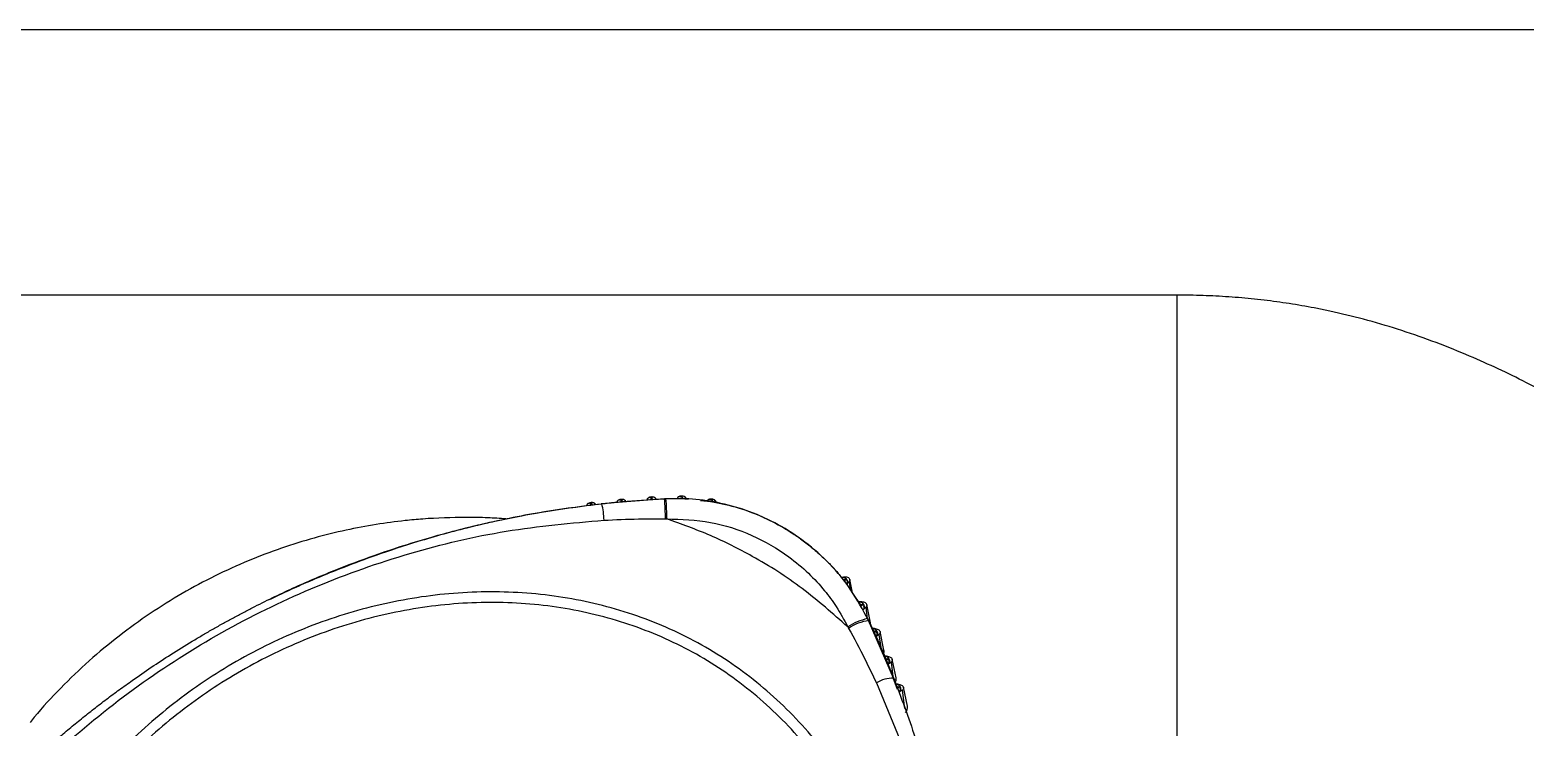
# Model space of a CAD drawing. Extents: x 527 to 611, y 788 to 934.
# Drawn here: x 561.07 to 566.88, y 811.32 to 814.02 of the extents above; entities that cross this region are included whole.
import ezdxf

# ---------------------------------------------------------------- set-up
doc = ezdxf.new("R2010")
doc.units = 0
doc.header["$MEASUREMENT"] = 0
doc.layers.add('1', color=4, linetype='Continuous')
doc.layers.add('GEOMETRY', color=3, linetype='Continuous', lineweight=25)

# ---------------------------------------------------------------- blocks, each defined once
blk = doc.blocks.new('2026_FLAIR')
at = {"layer": 'GEOMETRY'}
for p, q in [((45.8994, 10.6607), (31.069, 10.6607)), ((34.5986, 9.6307), (32.96, 9.6307)), ((36.8214, 9.6307), (34.5986, 9.6307)), ((38.46, 9.6307), (36.8214, 9.6307)), ((38.46, 9.6307), (38.46, 3.5861)), ((36.4709, 8.8398), (36.2238, 8.8202)), ((36.299, 8.828), (36.3016, 8.8365)), ((36.3016, 8.8365), (36.3061, 8.8287)), ((36.3061, 8.8287), (36.416, 8.8371)), ((36.3187, 8.8296), (36.3175, 8.8317)), ((36.4026, 8.8383), (36.4018, 8.836)), ((36.416, 8.8371), (36.419, 8.8458)), ((36.416, 8.8371), (36.4234, 8.8376)), ((36.4234, 8.8376), (36.4687, 8.8402)), ((36.4362, 8.8383), (36.435, 8.8406)), ((36.475, 8.84), (36.4694, 8.8397)), ((36.52, 8.8433), (36.519, 8.8412)), ((36.5329, 8.841), (36.5404, 8.8407)), ((36.5404, 8.8407), (36.5615, 8.8386)), ((36.5537, 8.8394), (36.5524, 8.8424)), ((36.6095, 8.8336), (36.6492, 8.8296)), ((36.6367, 8.8336), (36.6351, 8.831)), ((36.6492, 8.8296), (36.6562, 8.8284)), ((36.1676, 8.8135), (36.168, 8.815)), ((36.1819, 8.8155), (36.1844, 8.8238)), ((36.1889, 8.8164), (36.2242, 8.8205)), ((36.2013, 8.8178), (36.2003, 8.8194)), ((36.2242, 8.8205), (36.2252, 8.8204)), ((36.2852, 8.8284), (36.2847, 8.8267)), ((36.299, 8.828), (36.3061, 8.8287)), ((37.1643, 8.5354), (37.1574, 8.534)), ((37.1646, 8.5251), (37.1689, 8.5195)), ((37.1689, 8.5195), (37.1856, 8.495)), ((37.1797, 8.5089), (37.178, 8.5064)), ((37.1923, 8.4867), (37.1875, 8.5178)), ((37.1998, 8.4743), (37.1891, 8.5268)), ((37.1999, 8.4737), (37.2299, 8.4294)), ((37.2314, 8.4396), (37.2239, 8.4391)), ((37.2694, 8.3574), (37.2547, 8.4294)), ((37.2585, 8.3741), (37.2522, 8.4191)), ((37.2598, 8.3733), (37.258, 8.3742)), ((37.263, 8.3666), (37.2597, 8.3733)), ((37.3593, 8.1429), (37.2612, 8.3676)), ((37.263, 8.3663), (37.2629, 8.3666)), ((37.2699, 8.3525), (37.2694, 8.3574)), ((37.2766, 8.3362), (37.2804, 8.336)), ((37.2846, 8.3354), (37.2771, 8.3356)), ((37.2938, 8.3063), (37.2912, 8.3039)), ((37.3104, 8.2619), (37.3038, 8.3133)), ((37.3217, 8.2519), (37.3069, 8.3243)), ((37.324, 8.2292), (37.3275, 8.229)), ((37.3317, 8.2282), (37.3245, 8.2287)), ((37.3387, 8.2179), (37.3318, 8.212)), ((37.3401, 8.1989), (37.3376, 8.1968)), ((37.3576, 8.149), (37.3505, 8.2057)), ((37.3688, 8.1441), (37.3539, 8.2168)), ((37.3747, 8.0991), (37.3582, 8.1442)), ((37.3687, 8.1209), (37.3714, 8.1206)), ((37.3754, 8.1198), (37.3687, 8.1204)), ((37.3832, 8.0902), (37.3808, 8.0883)), ((37.4028, 8.0254), (37.3941, 8.0969)), ((37.4127, 8.0348), (37.3977, 8.1082))]:
    blk.add_line(p, q, dxfattribs=at)
at = {"layer": 'GEOMETRY', "flags": 128}
for points in [[(36.4687, 8.8402), (36.4694, 8.8399), (36.4694, 8.8397)], [(36.4742, 8.8405), (36.4749, 8.8402), (36.4749, 8.84)], [(37.2431, 8.4113), (37.2418, 8.4099), (37.2408, 8.4088)], [(37.282, 8.3254), (37.2876, 8.3252), (37.292, 8.3251)], [(37.292, 8.3251), (37.2881, 8.3215), (37.2851, 8.3187)], [(37.329, 8.2185), (37.3345, 8.2181), (37.3387, 8.2179)], [(37.3729, 8.1101), (37.3781, 8.1097), (37.3822, 8.1093)], [(37.3822, 8.1093), (37.3784, 8.1062), (37.3753, 8.1038)]]:
    blk.add_lwpolyline(points, dxfattribs=at)
at = {"layer": 'GEOMETRY'}
for centre, radius, start, end in [((36.3065, 8.8237), 0.0137, 36.14459, 110.6466), ((36.4236, 8.8329), 0.0137, 32.30993, 109.51898), ((35.7622, 8.77), 0.7106, 359.32956, 5.63218), ((35.7871, 8.7765), 0.6908, 358.76273, 5.27295), ((36.5402, 8.8358), 0.0139, 27.26885, 104.17544), ((36.6556, 8.8232), 0.0141, 19.96279, 96.16333), ((36.1895, 8.8111), 0.0136, 37.50667, 111.80825), ((35.9941, 8.755), 0.2402, 0.38624, 15.79879), ((37.165, 8.5143), 0.0157, 339.77342, 54.45194), ((37.2291, 8.4184), 0.0157, 333.37687, 47.09955), ((37.3068, 8.1487), 0.2307, 102.19313, 122.93439), ((37.2866, 8.1874), 0.1808, 97.53265, 124.37567), ((37.2803, 8.3145), 0.0158, 328.97015, 42.23719), ((37.2949, 8.2465), 0.0274, 341.71711, 11.55102), ((37.3267, 8.2075), 0.0159, 327.25049, 40.82645), ((37.3547, 8.0272), 0.1158, 87.38619, 122.53092), ((37.342, 8.1386), 0.0274, 334.17471, 11.54962), ((37.3699, 8.0991), 0.0159, 326.03823, 39.64408), ((37.3858, 8.0293), 0.0274, 313.50016, 11.53488)]:
    blk.add_arc(centre, radius, start, end, dxfattribs=at)
for points, knots in [([(42.46, 8.21), (42.4512, 8.21), (42.4335, 8.2101), (42.4071, 8.2104), (42.3807, 8.211), (42.3544, 8.2118), (42.3282, 8.2129), (42.302, 8.2142), (42.2758, 8.2157), (42.2498, 8.2175), (42.2238, 8.2195), (42.1978, 8.2217), (42.1719, 8.2242), (42.1461, 8.2269), (42.1203, 8.2298), (42.0946, 8.233), (42.069, 8.2364), (42.0434, 8.24), (42.0179, 8.2439), (41.9924, 8.248), (41.967, 8.2523), (41.9417, 8.2569), (41.9164, 8.2617), (41.8912, 8.2668), (41.8298, 8.2797), (41.7321, 8.3033), (41.5999, 8.3422), (41.4673, 8.388), (41.3032, 8.4532), (41.1044, 8.546), (40.922, 8.6441), (40.7746, 8.7293), (40.6751, 8.7886), (40.569, 8.8532), (40.4596, 8.9205), (40.3505, 8.9877), (40.2445, 9.0523), (40.1454, 9.1114), (39.9982, 9.1966), (39.8158, 9.2946), (39.6169, 9.3875), (39.4525, 9.4526), (39.32, 9.4985), (39.1878, 9.5374), (39.0827, 9.5628), (39.0059, 9.5786), (38.9574, 9.5877), (38.9088, 9.5959), (38.8598, 9.6032), (38.8107, 9.6097), (38.7613, 9.6153), (38.7116, 9.62), (38.6618, 9.6239), (38.6117, 9.6269), (38.5613, 9.6291), (38.5107, 9.6304), (38.4769, 9.6306), (38.46, 9.6307)], [0, 0, 0, 0, 0.005457, 0.010903, 0.016338, 0.021765, 0.027185, 0.032599, 0.038008, 0.043414, 0.048818, 0.054221, 0.059625, 0.065032, 0.070441, 0.075856, 0.081276, 0.086704, 0.092141, 0.097587, 0.103046, 0.108517, 0.114001, 0.119502, 0.125018, 0.154418, 0.184947, 0.216762, 0.25, 0.308209, 0.374988, 0.404387, 0.437493, 0.463658, 0.500003, 0.536675, 0.562509, 0.59567, 0.625008, 0.691693, 0.750012, 0.783272, 0.815091, 0.845607, 0.874975, 0.885521, 0.896014, 0.906461, 0.916872, 0.927257, 0.937624, 0.947984, 0.958346, 0.968719, 0.979113, 0.989537, 1, 1, 1, 1]), ([(36.2851, 8.8281), (36.2855, 8.829), (36.2861, 8.8307), (36.2878, 8.833), (36.2904, 8.8352), (36.2949, 8.8376), (36.3001, 8.8388), (36.3059, 8.8388), (36.3113, 8.8374), (36.3156, 8.8346), (36.3171, 8.8323), (36.3177, 8.8314)], [0, 0, 0, 0, 0.078048, 0.140383, 0.247774, 0.357517, 0.500368, 0.609586, 0.749998, 0.895509, 1, 1, 1, 1]), ([(36.2851, 8.8281), (36.2859, 8.8297), (36.2873, 8.8326), (36.2919, 8.8357), (36.2962, 8.8365), (36.2995, 8.8364), (36.301, 8.8365), (36.3016, 8.8365)], [0, 0, 0, 0, 0.292879, 0.559705, 0.811787, 0.915715, 1, 1, 1, 1]), ([(36.4025, 8.838), (36.4029, 8.8389), (36.4035, 8.8405), (36.4053, 8.8428), (36.408, 8.8449), (36.4125, 8.8471), (36.4178, 8.8481), (36.4236, 8.848), (36.4289, 8.8465), (36.4332, 8.8435), (36.4346, 8.8412), (36.4352, 8.8402)], [0, 0, 0, 0, 0.073195, 0.139519, 0.247836, 0.35736, 0.500463, 0.609802, 0.750036, 0.895817, 1, 1, 1, 1]), ([(36.4025, 8.838), (36.4033, 8.8395), (36.4047, 8.8423), (36.4094, 8.8452), (36.4137, 8.8459), (36.4169, 8.8458), (36.4184, 8.8458), (36.419, 8.8458)], [0, 0, 0, 0, 0.2923782, 0.5590673, 0.8111845, 0.9153534, 1, 1, 1, 1]), ([(36.4125, 8.8369), (36.4126, 8.8369), (36.4137, 8.837), (36.415, 8.8371), (36.416, 8.8371)], [0, 0, 0, 0, 0.164037, 1, 1, 1, 1]), ([(36.419, 8.8458), (36.4198, 8.8443), (36.4213, 8.8415), (36.4228, 8.8388), (36.4234, 8.8376)], [0, 0, 0, 0, 0.5592863, 1, 1, 1, 1]), ([(36.4687, 8.8402), (36.4697, 8.8403), (36.4716, 8.8404), (36.4734, 8.8404), (36.4742, 8.8405)], [0, 0, 0, 0, 0.559989, 1, 1, 1, 1]), ([(37.2605, 8.369), (37.2395, 8.4086), (37.198, 8.4867), (37.1137, 8.588), (37.0181, 8.6734), (36.9132, 8.7412), (36.803, 8.7915), (36.6907, 8.824), (36.579, 8.8414), (36.5054, 8.8403), (36.4692, 8.8397)], [0, 0, 0, 0, 0.1382562, 0.2729061, 0.4040641, 0.5314006, 0.6547945, 0.7741444, 0.8890864, 1, 1, 1, 1]), ([(36.4742, 8.8405), (36.484, 8.8408), (36.4957, 8.8412), (36.5104, 8.8413), (36.5202, 8.8412), (36.5281, 8.8411), (36.5329, 8.841)], [0, 0, 0, 0, 0.503178, 0.59502, 0.752601, 1, 1, 1, 1]), ([(36.5198, 8.8428), (36.5202, 8.8437), (36.521, 8.8453), (36.5229, 8.8474), (36.5258, 8.8493), (36.5305, 8.8511), (36.5358, 8.8516), (36.5416, 8.851), (36.5468, 8.849), (36.5509, 8.8456), (36.5521, 8.8431), (36.5525, 8.8421)], [0, 0, 0, 0, 0.072662, 0.139011, 0.247668, 0.357937, 0.500334, 0.608157, 0.749945, 0.899555, 1, 1, 1, 1]), ([(36.5198, 8.8428), (36.5206, 8.8443), (36.5223, 8.847), (36.5272, 8.8495), (36.5315, 8.8498), (36.5347, 8.8494), (36.5362, 8.8493), (36.5368, 8.8492)], [0, 0, 0, 0, 0.293967, 0.560693, 0.812387, 0.915994, 1, 1, 1, 1]), ([(36.5329, 8.841), (36.5337, 8.8425), (36.535, 8.8453), (36.5363, 8.848), (36.5368, 8.8492)], [0, 0, 0, 0, 0.559822, 1, 1, 1, 1]), ([(36.5368, 8.8492), (36.5375, 8.8476), (36.5386, 8.8448), (36.5398, 8.842), (36.5404, 8.8407)], [0, 0, 0, 0, 0.560085, 1, 1, 1, 1]), ([(36.5404, 8.8407), (36.5418, 8.8407), (36.5446, 8.8405), (36.5483, 8.8402), (36.5509, 8.8398), (36.5517, 8.8396), (36.5521, 8.8395)], [0, 0, 0, 0, 0.267193, 0.534736, 0.797484, 1, 1, 1, 1]), ([(36.6363, 8.833), (36.6368, 8.8338), (36.6378, 8.8353), (36.64, 8.8372), (36.6431, 8.8387), (36.648, 8.8399), (36.6534, 8.8397), (36.659, 8.8383), (36.664, 8.8356), (36.6675, 8.8318), (36.6684, 8.8291), (36.6688, 8.828)], [0, 0, 0, 0, 0.072811, 0.139295, 0.247501, 0.357518, 0.500346, 0.609002, 0.750043, 0.89454, 1, 1, 1, 1]), ([(36.6363, 8.833), (36.6374, 8.8343), (36.6394, 8.8369), (36.6446, 8.8388), (36.6489, 8.8384), (36.652, 8.8377), (36.6534, 8.8374), (36.6541, 8.8372)], [0, 0, 0, 0, 0.296336, 0.563095, 0.814411, 0.917289, 1, 1, 1, 1]), ([(36.6363, 8.8309), (36.637, 8.8309), (36.6384, 8.8309), (36.642, 8.8306), (36.6458, 8.8301), (36.6482, 8.8297), (36.6492, 8.8296)], [0, 0, 0, 0, 0.3101599, 0.5710792, 0.8330782, 1, 1, 1, 1]), ([(36.6492, 8.8296), (36.6501, 8.831), (36.6517, 8.8335), (36.6534, 8.8361), (36.6541, 8.8372)], [0, 0, 0, 0, 0.559779, 1, 1, 1, 1]), ([(36.6541, 8.8372), (36.6545, 8.8356), (36.6552, 8.8326), (36.6559, 8.8297), (36.6562, 8.8284)], [0, 0, 0, 0, 0.560438, 1, 1, 1, 1]), ([(33.7351, 7.5393), (33.7476, 7.5535), (33.7883, 7.5995), (33.859, 7.6731), (33.9476, 7.7609), (34.0312, 7.8385), (34.1015, 7.9003), (34.1567, 7.9469), (34.204, 7.9856), (34.2522, 8.0238), (34.3012, 8.0615), (34.3511, 8.0984), (34.4091, 8.14), (34.4758, 8.1859), (34.5535, 8.2368), (34.6196, 8.2778), (34.6732, 8.3097), (34.7117, 8.332), (34.7505, 8.3538), (34.7894, 8.3752), (34.8285, 8.396), (34.9061, 8.4363), (35.0245, 8.4935), (35.1825, 8.5612), (35.3272, 8.6157), (35.454, 8.6582), (35.5602, 8.6902), (35.6535, 8.7156), (35.735, 8.7359), (35.8201, 8.7553), (35.9224, 8.7761), (36.0463, 8.7978), (36.1358, 8.8095), (36.1819, 8.8155)], [0, 0, 0, 0, 0.02011, 0.065119, 0.108288, 0.152546, 0.186116, 0.207605, 0.229231, 0.250985, 0.27285, 0.294809, 0.316843, 0.348588, 0.380737, 0.415396, 0.431153, 0.446921, 0.462678, 0.478402, 0.494071, 0.509667, 0.571374, 0.633797, 0.69249, 0.736086, 0.776368, 0.810742, 0.839184, 0.865953, 0.903868, 0.950546, 1, 1, 1, 1]), ([(36.2254, 8.8195), (36.136, 8.8081), (35.9639, 8.786), (35.7261, 8.7343), (35.5232, 8.6787), (35.36, 8.625), (35.2351, 8.5787), (35.1417, 8.541), (35.0649, 8.5084), (34.9972, 8.478), (34.9528, 8.4565), (34.9327, 8.4468)], [0, 0, 0, 0, 0.199896, 0.384559, 0.540365, 0.667461, 0.765925, 0.8358, 0.890778, 0.950607, 1, 1, 1, 1]), ([(36.168, 8.815), (36.1683, 8.8159), (36.1689, 8.8176), (36.1706, 8.82), (36.1732, 8.8223), (36.1776, 8.8247), (36.1828, 8.8261), (36.1885, 8.8262), (36.1939, 8.825), (36.1984, 8.8223), (36.1999, 8.82), (36.2005, 8.819)], [0, 0, 0, 0, 0.073033, 0.139325, 0.247914, 0.357888, 0.500372, 0.60946, 0.750013, 0.895402, 1, 1, 1, 1]), ([(36.168, 8.815), (36.1687, 8.8166), (36.1701, 8.8196), (36.1747, 8.8228), (36.179, 8.8237), (36.1823, 8.8237), (36.1838, 8.8238), (36.1844, 8.8238)], [0, 0, 0, 0, 0.292926, 0.559773, 0.811866, 0.915765, 1, 1, 1, 1]), ([(36.1778, 8.815), (36.1781, 8.815), (36.1794, 8.8152), (36.1808, 8.8154), (36.1819, 8.8155)], [0, 0, 0, 0, 0.234356, 1, 1, 1, 1]), ([(36.1819, 8.8155), (36.1824, 8.8156), (36.1836, 8.8157), (36.1854, 8.8159), (36.1871, 8.8162), (36.1883, 8.8163), (36.1889, 8.8164)], [0, 0, 0, 0, 0.245754, 0.491507, 0.745754, 1, 1, 1, 1]), ([(36.1844, 8.8238), (36.1853, 8.8224), (36.1868, 8.8199), (36.1883, 8.8175), (36.1889, 8.8164)], [0, 0, 0, 0, 0.5594891, 1, 1, 1, 1]), ([(36.2242, 8.8205), (36.2265, 8.8207), (36.2389, 8.8221), (36.2516, 8.8234), (36.2637, 8.8247), (36.2699, 8.8253), (36.2822, 8.8265), (36.2928, 8.8274), (36.299, 8.828)], [0, 0, 0, 0, 0.090453, 0.500248, 0.509397, 0.574806, 0.750186, 1, 1, 1, 1]), ([(36.6562, 8.8284), (36.6897, 8.8212), (36.7583, 8.8066), (36.8544, 8.7694), (36.9291, 8.7301), (36.9838, 8.6948), (37.0249, 8.6648), (37.0596, 8.6359), (37.0868, 8.6108), (37.105, 8.5928), (37.119, 8.5782), (37.1297, 8.5666), (37.1376, 8.5577), (37.1472, 8.5465), (37.1554, 8.5366), (37.1619, 8.5285), (37.1638, 8.5261), (37.1644, 8.5254), (37.1646, 8.5251)], [0, 0, 0, 0, 0.168977, 0.347116, 0.507853, 0.586461, 0.669419, 0.760323, 0.810777, 0.853149, 0.887305, 0.911504, 0.931325, 0.946737, 0.984856, 0.995291, 0.998361, 1, 1, 1, 1]), ([(36.6562, 8.8284), (36.6577, 8.8281), (36.6605, 8.8276), (36.664, 8.8267), (36.6665, 8.8261), (36.6673, 8.8258), (36.6675, 8.8256)], [0, 0, 0, 0, 0.281381, 0.563163, 0.839399, 1, 1, 1, 1]), ([(33.6336, 7.3147), (33.7104, 7.4167), (33.8644, 7.6212), (34.1387, 7.8923), (34.44, 8.1332), (34.7674, 8.3384), (35.115, 8.5062), (35.4782, 8.6336), (35.8522, 8.7227), (36.1071, 8.7453), (36.2343, 8.7566)], [0, 0, 0, 0, 0.124405, 0.249399, 0.37465, 0.500002, 0.625355, 0.750608, 0.875597, 1, 1, 1, 1]), ([(35.6978, 8.7676), (35.6419, 8.7664), (35.5632, 8.7648), (35.4469, 8.7538), (35.3473, 8.7406), (35.2293, 8.7183), (35.1065, 8.688), (34.9794, 8.6485), (34.8506, 8.5996), (34.7218, 8.5411), (34.5944, 8.4729), (34.4697, 8.395), (34.3489, 8.3077), (34.2327, 8.2113), (34.1231, 8.1054), (34.0468, 8.0247), (34.0099, 7.9774), (34.0045, 7.9705)], [0, 0, 0, 0, 0.0866328, 0.12213, 0.1810488, 0.2423804, 0.3083099, 0.3772665, 0.4486197, 0.5218676, 0.5966548, 0.6727192, 0.7498646, 0.8279415, 0.9068348, 0.9864544, 1, 1, 1, 1]), ([(35.8531, 8.7615), (35.8297, 8.7632), (35.778, 8.767), (35.7262, 8.7674), (35.6978, 8.7676)], [0, 0, 0, 0, 0.453258, 1, 1, 1, 1]), ([(36.2343, 8.7566), (36.2789, 8.7586), (36.3583, 8.7623), (36.4379, 8.7618), (36.4728, 8.7617)], [0, 0, 0, 0, 0.560969, 1, 1, 1, 1]), ([(36.4728, 8.7617), (36.4737, 8.7617), (36.4754, 8.7616), (36.477, 8.7616), (36.4777, 8.7616)], [0, 0, 0, 0, 0.560098, 1, 1, 1, 1]), ([(37.1813, 8.3423), (37.1235, 8.3935), (37.0081, 8.4958), (36.8264, 8.6111), (36.6492, 8.7004), (36.5349, 8.7412), (36.4777, 8.7616)], [0, 0, 0, 0, 0.280419, 0.559777, 0.779478, 1, 1, 1, 1]), ([(36.4777, 8.7616), (36.5349, 8.7598), (36.6484, 8.7562), (36.8105, 8.7028), (36.9364, 8.6302), (37.0281, 8.5535), (37.0887, 8.4877), (37.1405, 8.4182), (37.167, 8.369), (37.1813, 8.3423)], [0, 0, 0, 0, 0.197717, 0.392, 0.584602, 0.699233, 0.805956, 0.894901, 1, 1, 1, 1]), ([(37.1571, 8.5345), (37.1575, 8.5346), (37.1584, 8.5347), (37.1594, 8.5349), (37.16, 8.5351)], [0, 0, 0, 0, 0.431211, 1, 1, 1, 1]), ([(37.16, 8.5351), (37.1609, 8.5353), (37.1625, 8.5357), (37.1652, 8.5356), (37.1683, 8.5346), (37.1726, 8.532), (37.1764, 8.5282), (37.1794, 8.5233), (37.1812, 8.5178), (37.1812, 8.5125), (37.1801, 8.5099), (37.1797, 8.5089)], [0, 0, 0, 0, 0.074099, 0.135075, 0.247175, 0.362432, 0.50067, 0.610641, 0.750165, 0.895094, 1, 1, 1, 1]), ([(37.16, 8.5351), (37.1614, 8.5353), (37.1642, 8.5358), (37.1687, 8.5339), (37.1714, 8.5311), (37.1729, 8.5286), (37.1738, 8.5275), (37.1741, 8.527)], [0, 0, 0, 0, 0.295906, 0.561926, 0.812537, 0.915843, 1, 1, 1, 1]), ([(37.1646, 8.5251), (37.1664, 8.5255), (37.1695, 8.5261), (37.1727, 8.5267), (37.1741, 8.527)], [0, 0, 0, 0, 0.559161, 1, 1, 1, 1]), ([(37.1892, 8.5264), (37.1886, 8.5279), (37.1875, 8.531), (37.1824, 8.534), (37.1742, 8.5358), (37.1679, 8.5356), (37.1648, 8.5356)], [0, 0, 0, 0, 0.256566, 0.515436, 0.770986, 1, 1, 1, 1]), ([(37.1741, 8.527), (37.1732, 8.5256), (37.1714, 8.5231), (37.1697, 8.5206), (37.1689, 8.5195)], [0, 0, 0, 0, 0.56072, 1, 1, 1, 1]), ([(37.1797, 8.5089), (37.1821, 8.5121), (37.1863, 8.5179), (37.1871, 8.5178), (37.1875, 8.5178)], [0, 0, 0, 0, 0.5602785, 1, 1, 1, 1]), ([(37.189, 8.5264), (37.1891, 8.5259), (37.1896, 8.5242), (37.1891, 8.5211), (37.1881, 8.5189), (37.1875, 8.5178)], [0, 0, 0, 0, 0.170896, 0.585448, 1, 1, 1, 1]), ([(37.4776, 6.6448), (37.4753, 6.7424), (37.4706, 6.9369), (37.412, 7.222), (37.3162, 7.493), (37.1812, 7.743), (37.0101, 7.9655), (36.8058, 8.1543), (36.5719, 8.3036), (36.3143, 8.409), (36.04, 8.4696), (35.756, 8.4852), (35.4694, 8.4567), (35.1871, 8.3855), (34.916, 8.2742), (34.6624, 8.1258), (34.4328, 7.9442), (34.2335, 7.7332), (34.0697, 7.4977), (33.9475, 7.2429), (33.8665, 6.9747), (33.8537, 6.7907), (33.8474, 6.6991)], [0, 0, 0, 0, 0.05149, 0.102679, 0.153326, 0.203273, 0.252493, 0.301112, 0.349435, 0.397912, 0.446909, 0.49661, 0.547035, 0.598067, 0.649488, 0.701012, 0.752333, 0.803182, 0.853372, 0.90283, 0.951623, 1, 1, 1, 1]), ([(37.4365, 6.6455), (37.4342, 6.7408), (37.4296, 6.9309), (37.3724, 7.2096), (37.2789, 7.4746), (37.1471, 7.719), (36.98, 7.9366), (36.7804, 8.1212), (36.5521, 8.267), (36.3003, 8.3699), (36.0324, 8.4288), (35.7549, 8.4439), (35.4749, 8.4157), (35.1991, 8.346), (34.9341, 8.2371), (34.6863, 8.0922), (34.4619, 7.9148), (34.2671, 7.7088), (34.1069, 7.4789), (33.9874, 7.2302), (33.9082, 6.9683), (33.8958, 6.7886), (33.8895, 6.6991)], [0, 0, 0, 0, 0.051507, 0.102707, 0.153357, 0.2033, 0.252511, 0.301119, 0.349431, 0.397898, 0.446885, 0.496579, 0.547005, 0.598045, 0.649482, 0.701024, 0.752358, 0.803214, 0.853401, 0.902851, 0.951634, 1, 1, 1, 1]), ([(37.2232, 8.4396), (37.2239, 8.4396), (37.2252, 8.4397), (37.2265, 8.4398), (37.227, 8.4398)], [0, 0, 0, 0, 0.559699, 1, 1, 1, 1]), ([(37.2232, 8.4396), (37.2233, 8.4396), (37.2235, 8.4395), (37.2252, 8.4371), (37.2271, 8.4341), (37.2289, 8.4312), (37.2298, 8.4296), (37.2299, 8.4294)], [0, 0, 0, 0, 0.365223, 0.571964, 0.780289, 0.958581, 1, 1, 1, 1]), ([(37.227, 8.4398), (37.2279, 8.4399), (37.2296, 8.4401), (37.2322, 8.4396), (37.2351, 8.4382), (37.239, 8.4351), (37.2422, 8.4308), (37.2446, 8.4256), (37.2456, 8.42), (37.245, 8.4148), (37.2437, 8.4124), (37.2431, 8.4113)], [0, 0, 0, 0, 0.073698, 0.134691, 0.247268, 0.362818, 0.500595, 0.610503, 0.750117, 0.895682, 1, 1, 1, 1]), ([(37.227, 8.4398), (37.2285, 8.4399), (37.2313, 8.44), (37.2354, 8.4375), (37.2376, 8.4344), (37.2388, 8.4317), (37.2395, 8.4305), (37.2398, 8.4299)], [0, 0, 0, 0, 0.293619, 0.55961, 0.810838, 0.914944, 1, 1, 1, 1]), ([(37.2299, 8.4294), (37.2318, 8.4295), (37.2351, 8.4296), (37.2383, 8.4298), (37.2398, 8.4299)], [0, 0, 0, 0, 0.559242, 1, 1, 1, 1]), ([(37.2299, 8.4294), (37.2306, 8.4282), (37.2318, 8.4261), (37.2331, 8.424), (37.2336, 8.423)], [0, 0, 0, 0, 0.5601, 1, 1, 1, 1]), ([(37.2547, 8.4295), (37.2541, 8.4308), (37.2531, 8.4335), (37.2481, 8.4366), (37.2406, 8.4389), (37.2347, 8.4394), (37.2319, 8.4396)], [0, 0, 0, 0, 0.260775, 0.519455, 0.772211, 1, 1, 1, 1]), ([(37.2398, 8.4299), (37.2386, 8.4286), (37.2366, 8.4263), (37.2345, 8.424), (37.2336, 8.423)], [0, 0, 0, 0, 0.56057, 1, 1, 1, 1]), ([(37.2546, 8.4295), (37.2548, 8.4283), (37.2551, 8.4259), (37.2543, 8.4222), (37.2529, 8.4202), (37.2522, 8.4191)], [0, 0, 0, 0, 0.325599, 0.6628, 1, 1, 1, 1]), ([(37.2431, 8.4113), (37.2459, 8.4142), (37.2509, 8.4194), (37.2518, 8.4192), (37.2522, 8.4191)], [0, 0, 0, 0, 0.5602195, 1, 1, 1, 1]), ([(37.263, 8.3663), (37.2666, 8.3587), (37.273, 8.3451), (37.2793, 8.3314), (37.282, 8.3254)], [0, 0, 0, 0, 0.560254, 1, 1, 1, 1]), ([(37.1813, 8.3423), (37.1819, 8.3413), (37.183, 8.3394), (37.1841, 8.3374), (37.1846, 8.3366)], [0, 0, 0, 0, 0.559877, 1, 1, 1, 1]), ([(37.1846, 8.3366), (37.2057, 8.2976), (37.2434, 8.2278), (37.2775, 8.1563), (37.2924, 8.1249)], [0, 0, 0, 0, 0.559577, 1, 1, 1, 1]), ([(37.2804, 8.336), (37.2818, 8.3359), (37.2846, 8.3358), (37.2884, 8.333), (37.2903, 8.3297), (37.2912, 8.3269), (37.2918, 8.3256), (37.292, 8.3251)], [0, 0, 0, 0, 0.291908, 0.557826, 0.809503, 0.914221, 1, 1, 1, 1]), ([(37.2804, 8.336), (37.282, 8.336), (37.2848, 8.3359), (37.2882, 8.3337), (37.2918, 8.3303), (37.2945, 8.3257), (37.2964, 8.3203), (37.297, 8.3147), (37.296, 8.3096), (37.2945, 8.3073), (37.2938, 8.3063)], [0, 0, 0, 0, 0.133916, 0.246763, 0.362579, 0.50025, 0.61032, 0.74993, 0.89585, 1, 1, 1, 1]), ([(37.282, 8.3254), (37.2826, 8.3242), (37.2836, 8.3219), (37.2846, 8.3197), (37.2851, 8.3187)], [0, 0, 0, 0, 0.560017, 1, 1, 1, 1]), ([(37.2851, 8.3187), (37.2935, 8.3001), (37.3085, 8.2668), (37.3228, 8.2332), (37.329, 8.2185)], [0, 0, 0, 0, 0.560555, 1, 1, 1, 1]), ([(37.3069, 8.3243), (37.3064, 8.3256), (37.3054, 8.3281), (37.3007, 8.3313), (37.2935, 8.3339), (37.2879, 8.3349), (37.2852, 8.3354)], [0, 0, 0, 0, 0.262305, 0.520238, 0.771735, 1, 1, 1, 1]), ([(37.2938, 8.3063), (37.2969, 8.309), (37.3023, 8.3137), (37.3033, 8.3134), (37.3038, 8.3133)], [0, 0, 0, 0, 0.560275, 1, 1, 1, 1]), ([(37.3068, 8.3243), (37.3069, 8.324), (37.3073, 8.3225), (37.3071, 8.3197), (37.3061, 8.3162), (37.3045, 8.3143), (37.3038, 8.3133)], [0, 0, 0, 0, 0.07842, 0.385613, 0.692807, 1, 1, 1, 1]), ([(37.3275, 8.229), (37.329, 8.2289), (37.3316, 8.2287), (37.3353, 8.2257), (37.3371, 8.2225), (37.338, 8.2197), (37.3385, 8.2184), (37.3387, 8.2179)], [0, 0, 0, 0, 0.292279, 0.558067, 0.80954, 0.914198, 1, 1, 1, 1]), ([(37.3275, 8.229), (37.3285, 8.229), (37.3301, 8.2289), (37.3324, 8.2282), (37.3349, 8.2266), (37.3385, 8.2233), (37.3413, 8.2185), (37.3431, 8.2128), (37.3435, 8.2072), (37.3423, 8.202), (37.3407, 8.1998), (37.3401, 8.1989)], [0, 0, 0, 0, 0.07581, 0.1354, 0.233498, 0.34744, 0.500621, 0.610725, 0.75012, 0.895709, 1, 1, 1, 1]), ([(37.329, 8.2185), (37.3295, 8.2173), (37.3305, 8.2151), (37.3314, 8.2129), (37.3318, 8.212)], [0, 0, 0, 0, 0.559941, 1, 1, 1, 1]), ([(37.3318, 8.212), (37.3371, 8.1991), (37.3467, 8.1762), (37.3559, 8.1531), (37.36, 8.1429)], [0, 0, 0, 0, 0.559945, 1, 1, 1, 1]), ([(37.3539, 8.2169), (37.3534, 8.2181), (37.3524, 8.2206), (37.3464, 8.2249), (37.3379, 8.2269), (37.3323, 8.2282)], [0, 0, 0, 0, 0.26327, 0.521478, 1, 1, 1, 1]), ([(37.3401, 8.1989), (37.3433, 8.2015), (37.349, 8.2061), (37.3501, 8.2058), (37.3505, 8.2057)], [0, 0, 0, 0, 0.560494, 1, 1, 1, 1]), ([(37.3538, 8.2168), (37.3539, 8.2164), (37.3544, 8.2148), (37.3541, 8.2119), (37.3529, 8.2085), (37.3513, 8.2066), (37.3505, 8.2057)], [0, 0, 0, 0, 0.106633, 0.404422, 0.702211, 1, 1, 1, 1]), ([(37.36, 8.1429), (37.3623, 8.1371), (37.3665, 8.1266), (37.3705, 8.1162), (37.3723, 8.1117)], [0, 0, 0, 0, 0.5635731, 1, 1, 1, 1]), ([(37.2924, 8.1249), (37.3421, 8.0081), (37.4416, 7.774), (37.5364, 7.4045), (37.5955, 7.0262), (37.5993, 6.7702), (37.6012, 6.6422)], [0, 0, 0, 0, 0.2488, 0.498778, 0.749292, 1, 1, 1, 1]), ([(37.3714, 8.1206), (37.3727, 8.1205), (37.3754, 8.1202), (37.379, 8.1172), (37.3807, 8.1139), (37.3815, 8.1112), (37.382, 8.1099), (37.3822, 8.1093)], [0, 0, 0, 0, 0.292273, 0.557997, 0.809433, 0.914124, 1, 1, 1, 1]), ([(37.3714, 8.1206), (37.3723, 8.1206), (37.3739, 8.1205), (37.3761, 8.1198), (37.3787, 8.1181), (37.3822, 8.1147), (37.3848, 8.1098), (37.3865, 8.1041), (37.3868, 8.0985), (37.3855, 8.0934), (37.3838, 8.0912), (37.3832, 8.0902)], [0, 0, 0, 0, 0.075548, 0.135033, 0.233308, 0.347478, 0.500588, 0.610736, 0.750105, 0.895652, 1, 1, 1, 1]), ([(37.3723, 8.1117), (37.3724, 8.1114), (37.3726, 8.1109), (37.3728, 8.1104), (37.3729, 8.1101)], [0, 0, 0, 0, 0.562633, 1, 1, 1, 1]), ([(37.3729, 8.1101), (37.3733, 8.1089), (37.3742, 8.1068), (37.375, 8.1047), (37.3753, 8.1038)], [0, 0, 0, 0, 0.559912, 1, 1, 1, 1]), ([(37.3753, 8.1038), (37.3755, 8.1034), (37.3757, 8.1029), (37.3759, 8.1023), (37.376, 8.102)], [0, 0, 0, 0, 0.555115, 1, 1, 1, 1]), ([(37.376, 8.102), (37.4043, 8.0243), (37.4587, 7.875), (37.522, 7.6475), (37.5748, 7.4078), (37.6137, 7.1486), (37.6355, 6.8868), (37.6357, 6.7161), (37.6358, 6.6382)], [0, 0, 0, 0, 0.166164, 0.319212, 0.474906, 0.659669, 0.844904, 1, 1, 1, 1]), ([(37.3977, 8.1082), (37.3972, 8.1095), (37.3962, 8.1119), (37.3901, 8.1162), (37.3816, 8.1184), (37.3761, 8.1197)], [0, 0, 0, 0, 0.263582, 0.521544, 1, 1, 1, 1]), ([(37.3832, 8.0902), (37.3865, 8.0928), (37.3925, 8.0974), (37.3936, 8.0971), (37.3941, 8.0969)], [0, 0, 0, 0, 0.560568, 1, 1, 1, 1]), ([(37.3975, 8.1082), (37.3977, 8.1077), (37.3981, 8.106), (37.3978, 8.1031), (37.3965, 8.0996), (37.3949, 8.0978), (37.3941, 8.0969)], [0, 0, 0, 0, 0.126471, 0.417648, 0.708824, 1, 1, 1, 1])]:
    blk.add_open_spline(points, degree=3, knots=knots, dxfattribs=at)

msp = doc.modelspace()

# ---------------------------------------------------------------- block references
at = {"layer": '1'}
msp.add_blockref('2026_FLAIR', (527.0666, 803.3631), dxfattribs=at)

doc.saveas('drawing.dxf')
